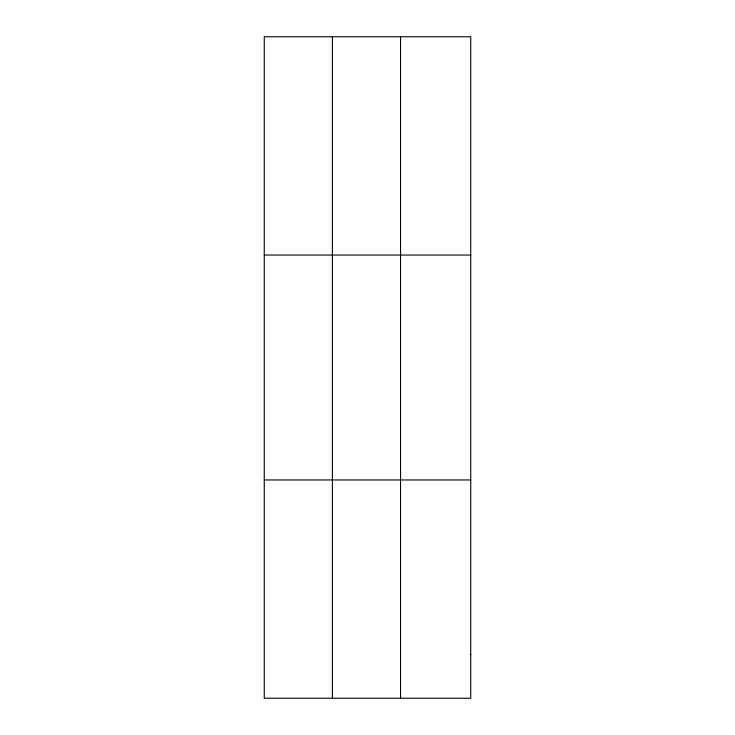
<?xml version="1.0" encoding="UTF-8"?>
<svg xmlns="http://www.w3.org/2000/svg" width="735" height="735" viewBox="0 0 735 735"><rect width="100%" height="100%" fill="white"/><g stroke="black" fill="none" stroke-linecap="round" stroke-linejoin="round"><path stroke-width="1.1" d="M332.395 698.25L332.395 36.75M400.538 698.25L400.538 36.75M264.26 255.045L470.74 255.045M264.26 479.955L470.74 479.955M470.74 654.591L470.74 698.25L264.26 698.25L264.26 36.75L470.74 36.75L470.74 654.591"/></g></svg>
